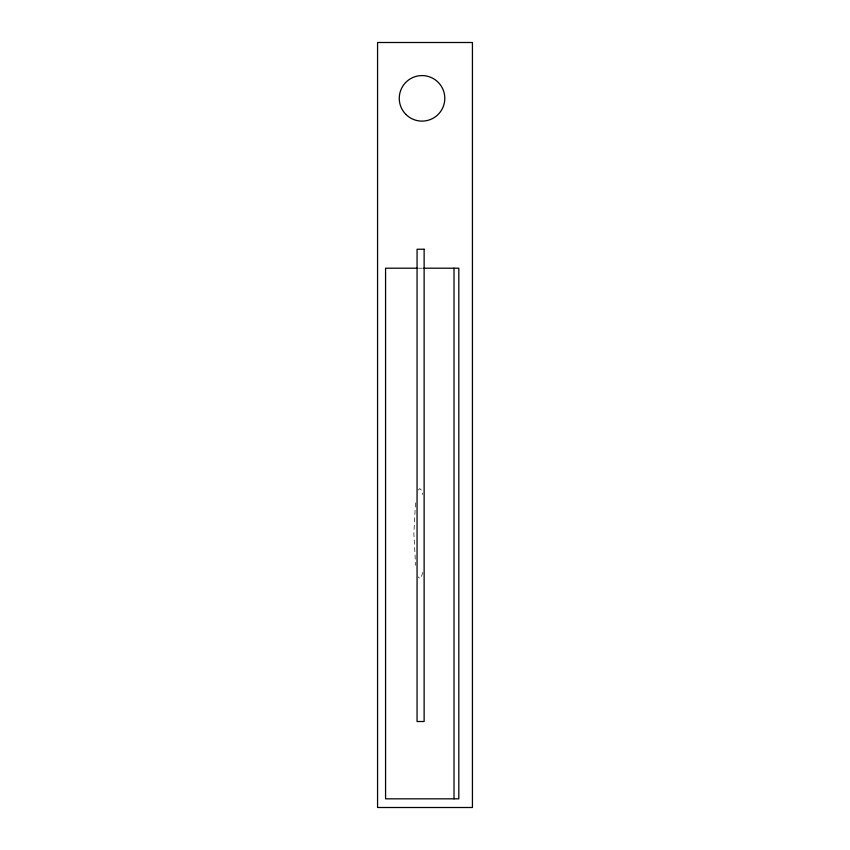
<?xml version="1.0" encoding="UTF-8"?>
<svg xmlns="http://www.w3.org/2000/svg" width="850" height="850" viewBox="0 0 850 850"><rect width="100%" height="100%" fill="white"/><g stroke="black" fill="none" stroke-linecap="round" stroke-linejoin="round"><path stroke-width="0.64" stroke-dasharray="4.25 3.19" d="M415.48 502.892L413.865 533.513L415.597 565.293M422.758 572.433L421.324 576.927L419.794 578.457L418.253 576.927M418.253 490.099L419.794 488.569L421.324 490.099L422.758 494.594M418.476 268.196L422.429 268.196"/><path stroke-width="1.27" d="M417.159 268.196L385.571 268.196L385.571 798.83L458.819 798.83L458.819 268.196L423.746 268.196M454.017 268.196L454.017 798.83M472.43 42.5L377.57 42.5L377.57 807.5L472.43 807.5L472.43 42.5M424.129 249.241L417.063 249.241L417.063 721.512L424.129 721.512L424.129 249.241M405.928 114.453A22.78 22.78 0 0 0 444.029 104.242A22.78 22.78 0 0 0 416.139 76.351A22.78 22.78 0 0 0 405.928 114.453"/></g></svg>
